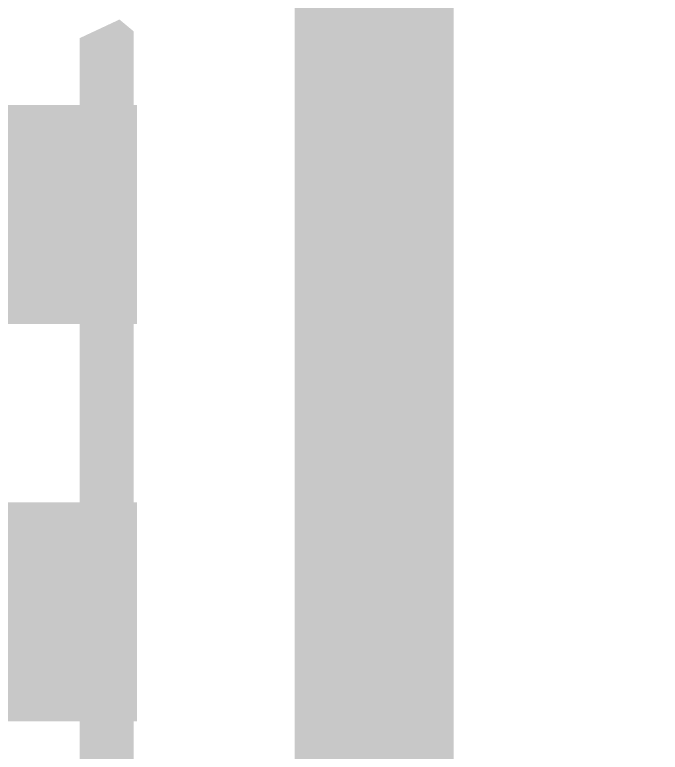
# Model space of a CAD drawing. Header units: inches. Extents: x -38 to 276, y -7 to 269.
# Drawn here: x 91.667 to 93.73, y 62.925 to 65.282 of the extents above; entities that cross this region are included whole.
import ezdxf

# ---------------------------------------------------------------- set-up
doc = ezdxf.new("R2010")
doc.units = ezdxf.units.IN
for name, color, linetype in [('Bottom Layer', 5, 'Continuous'), ('Bottom Paste', 16, 'Continuous'), ('Bottom Solder', 6, 'Continuous'), ('Top Layer', 1, 'Continuous')]:
    doc.layers.add(name, color=color, linetype=linetype)

# ---------------------------------------------------------------- blocks, each defined once
blk = doc.blocks.new('UCC256404DDBR_B_26')
at = {"layer": 'Bottom Layer'}
for points in [[(-3.55, 0.935), (-2, 0.935), (-2, 0.335), (-3.55, 0.335)], [(-3.55, -0.335), (-2, -0.335), (-2, -0.935), (-3.55, -0.935)]]:
    blk.add_hatch(color=5, dxfattribs=at).paths.add_polyline_path(points)
at = {"layer": 'Bottom Paste'}
for points in [[(-3.55, 0.935), (-2, 0.935), (-2, 0.335), (-3.55, 0.335)], [(-3.55, -0.335), (-2, -0.335), (-2, -0.935), (-3.55, -0.935)]]:
    blk.add_hatch(color=16, dxfattribs=at).paths.add_polyline_path(points)
at = {"layer": 'Bottom Solder'}
for points in [[(-3.6, 0.985), (-1.95, 0.985), (-1.95, 0.285), (-3.6, 0.285)], [(-3.6, -0.285), (-1.95, -0.285), (-1.95, -0.985), (-3.6, -0.985)]]:
    blk.add_hatch(color=6, dxfattribs=at).paths.add_polyline_path(points)

msp = doc.modelspace()

# ---------------------------------------------------------------- hatches: boundary and pattern name
at = {"layer": 'Top Layer'}
msp.add_hatch(color=1, dxfattribs=at).paths.add_polyline_path([(96.667, 65.6307), (98.5718, 65.6307), (98.5718, 64.2337), (99.466, 64.2337), (99.5243, 64.226), (100.1862, 64.226), (100.2797, 64.099), (100.2797, 64.0799), (100.2896, 64.0052), (100.2945, 63.9299), (100.32, 63.8018), (100.3442, 63.7304), (100.3637, 63.6576), (100.4137, 63.5369), (100.4514, 63.4716), (100.4848, 63.404), (100.5573, 63.2954), (100.6071, 63.2387), (100.6529, 63.1789), (100.7453, 63.0865), (100.8051, 63.0406), (100.8618, 62.9909), (100.8707, 62.9849), (100.8707, 62.8322), (100.8618, 62.8262), (100.8051, 62.7765), (100.7453, 62.7306), (100.6529, 62.6382), (100.607, 62.5784), (100.5574, 62.5218), (100.4848, 62.4131), (100.4514, 62.3455), (100.4137, 62.2803), (100.3637, 62.1595), (100.3442, 62.0867), (100.32, 62.0154), (100.2945, 61.8872), (100.2896, 61.812), (100.2797, 61.7372), (100.2797, 61.6719), (100.2797, 55.6951), (100.2797, 55.6258), (100.2896, 55.551), (100.2945, 55.4758), (100.3216, 55.3398), (100.3458, 55.2684), (100.3639, 55.2008), (100.3694, 55.1755), (100.3015, 55.0738), (98.6592, 55.0738), (98.4602, 55.0476), (98.2749, 54.9708), (98.2672, 54.9649), (98.1533, 55.0211), (98.1533, 56.0775), (98.1959, 56.1513), (98.2646, 56.4077), (98.2646, 56.6731), (98.1959, 56.9295), (98.0632, 57.1593), (97.8755, 57.347), (97.6457, 57.4797), (97.3893, 57.5484), (97.1239, 57.5484), (96.8675, 57.4797), (96.6377, 57.347), (96.45, 57.1593), (96.3173, 56.9295), (96.2486, 56.6731), (96.2486, 56.4077), (96.3173, 56.1513), (96.3599, 56.0775), (96.3599, 51.5381), (96.3597, 51.5381), (96.3408, 51.4433), (96.2872, 51.363), (96.2069, 51.3094), (96.1121, 51.2905), (96.1121, 51.2903), (85.0138, 51.2903), (85.0102, 51.2898), (84.8899, 51.3137), (84.7849, 51.3839), (84.7147, 51.4889), (84.6908, 51.6092), (84.6913, 51.6128), (84.6913, 53.9262), (84.8183, 53.9642), (84.9791, 53.8034), (85.2089, 53.6707), (85.4653, 53.602), (85.7307, 53.602), (85.9871, 53.6707), (86.2169, 53.8034), (86.4046, 53.9911), (86.5373, 54.2209), (86.606, 54.4773), (86.606, 54.7427), (86.5373, 54.9991), (86.4046, 55.2289), (86.3666, 55.2669), (86.3666, 60.0464), (86.4936, 60.099), (86.5658, 60.0268), (86.7957, 59.8941), (87.052, 59.8254), (87.3174, 59.8254), (87.5738, 59.8941), (87.8036, 60.0268), (87.8412, 60.0644), (90.4579, 60.0644), (90.4579, 60.0588), (90.8261, 60.1073), (91.1691, 60.2494), (91.4637, 60.4754), (91.6897, 60.77), (91.8318, 61.113), (91.8802, 61.4811), (91.8747, 61.4811), (91.8747, 65.2071), (92.0017, 65.2665), (92.0467, 65.229), (92.0467, 54.1572), (91.9821, 54.1199), (91.7386, 53.8763), (91.5664, 53.5781), (91.4772, 53.2454), (91.4772, 52.901), (91.5664, 52.5683), (91.7386, 52.2701), (91.9821, 52.0265), (92.2804, 51.8543), (92.613, 51.7652), (92.9574, 51.7652), (93.2901, 51.8543), (93.5884, 52.0265), (93.8319, 52.2701), (94.0041, 52.5683), (94.0932, 52.901), (94.0932, 53.2454), (94.0041, 53.5781), (93.8319, 53.8763), (93.5884, 54.1199), (93.5839, 54.1224), (93.5839, 58.106), (93.7109, 58.1227), (93.761, 57.9357), (93.8937, 57.7059), (94.0814, 57.5182), (94.3112, 57.3855), (94.5676, 57.3168), (94.833, 57.3168), (95.0894, 57.3855), (95.3192, 57.5182), (95.5069, 57.7059), (95.6396, 57.9357), (95.7083, 58.1921), (95.7083, 58.4575), (95.6396, 58.7139), (95.5069, 58.9437), (95.4496, 59.0011), (95.4496, 65.8189), (95.4513, 65.8189), (95.4681, 65.8595), (95.5087, 65.8763), (95.5087, 65.8781), (96.667, 65.8781)])

# ---------------------------------------------------------------- linework, layer by layer
msp.add_lwpolyline([(92.8153, 53.0577, 0.508, 0.508, 0), (92.8153, 65.949, 0.508, 0.508, 0)], format="xyseb", dxfattribs=at)

# ---------------------------------------------------------------- block references
at = {"rotation": 180}
msp.add_blockref('UCC256404DDBR_B_26', (88.4579, 64.008), dxfattribs=at)

doc.saveas('drawing.dxf')
